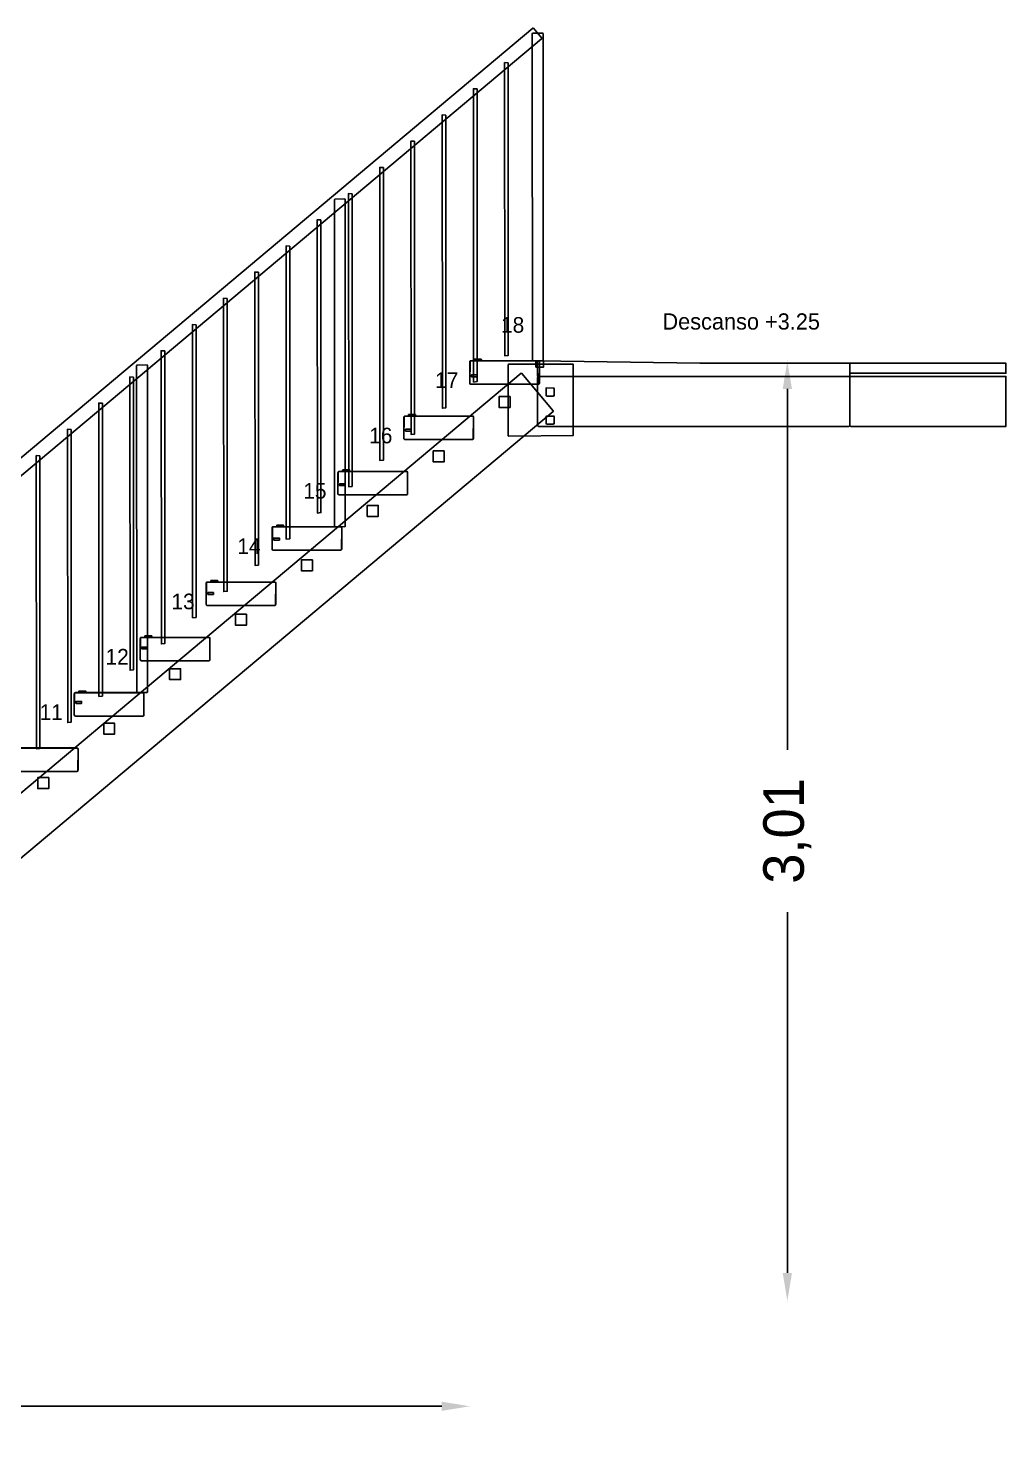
# Model space of a CAD drawing. Header units: metres. Extents: x 493 to 574.3, y -6.1 to 4.3.
# Drawn here: x 523.368 to 526.5, y -0.185 to 4.316 of the extents above; entities that cross this region are included whole.
import ezdxf

# ---------------------------------------------------------------- set-up
doc = ezdxf.new("R2010")
doc.units = ezdxf.units.M
for name, color, linetype in [('COTAS', 4, 'Continuous'), ('TEXTOS', 7, 'Continuous'), ('VISTA', 8, 'Continuous')]:
    doc.layers.add(name, color=color, linetype=linetype)
doc.dimstyles.get("Standard").update_dxf_attribs({"dimtxt": 2.5, "dimasz": 2.5, "dimexe": 1.25, "dimexo": 0.625, "dimtad": 1, "dimcen": 2.5, "dimazin": 3, "dimtfac": 1, "dimtmove": 0, "dimatfit": 3})

# ---------------------------------------------------------------- blocks, each defined once
blk = doc.blocks.new('_CLOSEDFILLED')
at = {"color": 0, "linetype": 'BYBLOCK'}
blk.add_solid([(-1, 0.164), (0, 0), (-1, -0.164)], dxfattribs=at)
blk = doc.blocks.new('*D3')
for p, q in [((525.8, 3.25), (525.8, 3.25)), ((525.8, 2.0036), (525.8, 3.16)), ((525.8, 0.3272), (525.8, 1.4836)), ((525.8, 0.2372), (525.8, 0.2372))]:
    blk.add_line(p, q)
at = {"layer": 'Defpoints'}
for p in [(525.8, 3.25), (525.8, 0.2372), (525.8, 0.2372)]:
    blk.add_point(p, dxfattribs=at)
at = {"layer": 'COTAS', "xscale": 0.09, "yscale": 0.09}
for p, rotation in [((525.8, 3.25), 90), ((525.8, 0.2372), 270)]:
    blk.add_blockref('_CLOSEDFILLED', p, dxfattribs=dict(at, rotation=rotation))
at = {"layer": 'COTAS', "insert": (525.8, 1.7436), "char_height": 0.13, "attachment_point": 5, "rotation": 90}
blk.add_mtext('3,01', dxfattribs=at)
blk = doc.blocks.new('*D4')
for p, q in [((521.194, -0.1), (521.194, -0.1)), ((521.284, -0.1), (522.7284, -0.1)), ((523.2484, -0.1), (524.6929, -0.1)), ((524.7829, -0.1), (524.7829, -0.1))]:
    blk.add_line(p, q)
at = {"layer": 'Defpoints'}
for p in [(521.194, -0.1), (521.194, -0.1), (524.7829, -0.1)]:
    blk.add_point(p, dxfattribs=at)
at = {"layer": 'COTAS', "xscale": 0.09, "yscale": 0.09, "rotation": 180}
blk.add_blockref('_CLOSEDFILLED', (521.194, -0.1), dxfattribs=at)
at = {"layer": 'COTAS', "xscale": 0.09, "yscale": 0.09}
blk.add_blockref('_CLOSEDFILLED', (524.7829, -0.1), dxfattribs=at)
at = {"layer": 'COTAS', "insert": (522.9884, -0.1), "char_height": 0.13, "attachment_point": 5}
blk.add_mtext('3,59', dxfattribs=at)

msp = doc.modelspace()

# ---------------------------------------------------------------- linework, layer by layer
at = {"layer": 'VISTA'}
for points in [[(524.9844, 4.3161), (524.9868, 4.3159), (525.0132, 4.284), (525.013, 4.2816), (521.2156, 1.0939), (521.2132, 1.0941), (521.1869, 1.1272), (524.9844, 4.3161)], [(524.9844, 4.3161), (524.9868, 4.3159), (525.0132, 4.284), (525.013, 4.2816), (521.2156, 1.0939), (521.2132, 1.0941), (521.1869, 1.1272), (524.9844, 4.3161)], [(524.9825, 4.2981), (524.9842, 4.2998), (525.0158, 4.3), (525.0175, 4.2983), (525.0175, 3.2517), (525.0158, 3.25), (524.9833, 3.2503), (524.9825, 4.2981)], [(524.9825, 4.2981), (524.9842, 4.2998), (525.0158, 4.3), (525.0175, 4.2983), (525.0175, 3.2517), (525.0158, 3.25), (524.9833, 3.2503), (524.9825, 4.2981)], [(524.906, 4.2051), (524.906, 3.2671), (524.895, 3.266), (524.8943, 4.2057), (524.906, 4.2051)], [(524.906, 4.2051), (524.906, 3.2671), (524.895, 3.266), (524.8943, 4.2057), (524.906, 4.2051)], [(524.806, 4.1212), (524.806, 3.1832), (524.795, 3.182), (524.7943, 4.1217), (524.806, 4.1212)], [(524.806, 4.1212), (524.806, 3.1832), (524.795, 3.182), (524.7943, 4.1217), (524.806, 4.1212)], [(524.706, 4.0372), (524.706, 3.0992), (524.695, 3.0981), (524.6943, 4.0378), (524.706, 4.0372)], [(524.706, 4.0372), (524.706, 3.0992), (524.695, 3.0981), (524.6943, 4.0378), (524.706, 4.0372)], [(524.606, 3.9533), (524.606, 3.0153), (524.595, 3.0141), (524.5943, 3.9538), (524.606, 3.9533)], [(524.606, 3.9533), (524.606, 3.0153), (524.595, 3.0141), (524.5943, 3.9538), (524.606, 3.9533)], [(524.506, 3.8693), (524.506, 2.9313), (524.495, 2.9302), (524.4943, 3.8699), (524.506, 3.8693)], [(524.506, 3.8693), (524.506, 2.9313), (524.495, 2.9302), (524.4943, 3.8699), (524.506, 3.8693)], [(524.406, 3.7854), (524.406, 2.8474), (524.395, 2.8462), (524.3943, 3.7859), (524.406, 3.7854)], [(524.406, 3.7854), (524.406, 2.8474), (524.395, 2.8462), (524.3943, 3.7859), (524.406, 3.7854)], [(524.3492, 3.7664), (524.3509, 3.7681), (524.3825, 3.7685), (524.3842, 3.7669), (524.3842, 2.7203), (524.3825, 2.7185), (524.35, 2.7186), (524.3492, 3.7664)], [(524.3492, 3.7664), (524.3509, 3.7681), (524.3825, 3.7685), (524.3842, 3.7669), (524.3842, 2.7203), (524.3825, 2.7185), (524.35, 2.7186), (524.3492, 3.7664)], [(524.306, 3.7014), (524.306, 2.7634), (524.295, 2.7623), (524.2943, 3.702), (524.306, 3.7014)], [(524.306, 3.7014), (524.306, 2.7634), (524.295, 2.7623), (524.2943, 3.702), (524.306, 3.7014)], [(524.206, 3.6175), (524.206, 2.6795), (524.195, 2.6784), (524.1943, 3.6181), (524.206, 3.6175)], [(524.206, 3.6175), (524.206, 2.6795), (524.195, 2.6784), (524.1943, 3.6181), (524.206, 3.6175)], [(524.106, 3.5336), (524.106, 2.5956), (524.095, 2.5944), (524.0943, 3.5341), (524.106, 3.5336)], [(524.106, 3.5336), (524.106, 2.5956), (524.095, 2.5944), (524.0943, 3.5341), (524.106, 3.5336)], [(524.006, 3.4496), (524.006, 2.5116), (523.995, 2.5105), (523.9943, 3.4502), (524.006, 3.4496)], [(524.006, 3.4496), (524.006, 2.5116), (523.995, 2.5105), (523.9943, 3.4502), (524.006, 3.4496)], [(523.906, 3.3657), (523.906, 2.4277), (523.895, 2.4265), (523.8943, 3.3662), (523.906, 3.3657)], [(523.906, 3.3657), (523.906, 2.4277), (523.895, 2.4265), (523.8943, 3.3662), (523.906, 3.3657)], [(523.806, 3.2817), (523.806, 2.3437), (523.795, 2.3426), (523.7943, 3.2823), (523.806, 3.2817)], [(523.806, 3.2817), (523.806, 2.3437), (523.795, 2.3426), (523.7943, 3.2823), (523.806, 3.2817)], [(524.7839, 3.176), (524.7837, 3.1762), (524.7835, 3.1765), (524.7832, 3.1775), (524.7829, 3.1785), (524.7829, 3.2125), (524.7829, 3.2465), (524.7832, 3.2475), (524.7835, 3.2485), (524.7837, 3.2488), (524.7839, 3.249), (524.7841, 3.2492), (524.7844, 3.2494), (524.7854, 3.2497), (524.7864, 3.25), (524.8944, 3.25), (525.0025, 3.25), (525.0035, 3.2497), (525.0045, 3.2494), (525.0048, 3.2492), (525.005, 3.249), (525.0052, 3.2488), (525.0054, 3.2485), (525.0057, 3.2475), (525.006, 3.2465), (525.006, 3.2125), (525.006, 3.1785), (525.0057, 3.1775), (525.0054, 3.1765), (525.0052, 3.1762), (525.005, 3.176), (525.0048, 3.1758), (525.0045, 3.1756), (525.0035, 3.1753), (525.0025, 3.175), (524.8944, 3.175), (524.7864, 3.175), (524.7854, 3.1753), (524.7844, 3.1756), (524.7841, 3.1758), (524.7839, 3.176)], [(525.0045, 3.2494), (525.006, 3.2465), (525.0054, 3.1765), (525.0025, 3.175), (524.7844, 3.1756), (524.7829, 3.1785), (524.7839, 3.249), (525.0045, 3.2494)], [(524.7846, 3.2483), (524.7846, 3.249), (524.7839, 3.2483), (524.7846, 3.2483)], [(524.7981, 3.2502), (524.7979, 3.2507), (524.7979, 3.2543), (524.7981, 3.2548), (524.7986, 3.255), (524.8192, 3.255), (524.8197, 3.2548), (524.8199, 3.2543), (524.8199, 3.2507), (524.8197, 3.2502), (524.8192, 3.25), (524.7986, 3.25), (524.7981, 3.2502)], [(524.7986, 3.255), (524.8199, 3.2543), (524.8192, 3.25), (524.7981, 3.2507), (524.7986, 3.255)], [(525.0195, 3.25), (525.0195, 3.23), (524.9945, 3.2299), (524.9945, 3.2499), (525.0195, 3.25)], [(525.0195, 3.23), (525.007, 3.23), (524.9945, 3.2299), (524.9945, 3.2399), (524.9945, 3.2499), (525.007, 3.25), (525.0195, 3.25), (525.0195, 3.24), (525.0195, 3.23)], [(525.9997, 3.2003), (525.999, 3.2), (525.001, 3.2), (525.0003, 3.2003), (525, 3.201), (525, 3.249), (525.0003, 3.2497), (525.001, 3.25), (525.52, 3.2422), (525.999, 3.2422), (525.9997, 3.2419), (526, 3.2412), (526, 3.201), (525.9997, 3.2003)], [(525.005, 3.2483), (525.0043, 3.249), (525.0043, 3.2483), (525.005, 3.2483)], [(526.001, 3.21), (526.0003, 3.2103), (526, 3.211), (526, 3.2412), (526.0003, 3.2419), (526.0011, 3.2422), (526.5, 3.2422), (526.5, 3.21), (526.001, 3.21)], [(524.9477, 3.2099), (524.9501, 3.2097), (525.0499, 3.0896), (525.0496, 3.0872), (521.2523, -0.0999), (521.2513, -0.1003), (521.2513, -0.1001), (521.2521, -0.0997), (521.2518, -0.0994), (521.2499, -0.0997), (521.1502, 0.0216), (524.9477, 3.2099)], [(524.9477, 3.2099), (524.9501, 3.2097), (525.0499, 3.0896), (525.0496, 3.0872), (521.2523, -0.0999), (521.2513, -0.1003), (521.2513, -0.1001), (521.2521, -0.0997), (521.2518, -0.0994), (521.2499, -0.0997), (521.1502, 0.0216), (524.9477, 3.2099)], [(523.706, 3.1978), (523.706, 2.2598), (523.695, 2.2586), (523.6943, 3.1983), (523.706, 3.1978)], [(523.706, 3.1978), (523.706, 2.2598), (523.695, 2.2586), (523.6943, 3.1983), (523.706, 3.1978)], [(523.7158, 3.2347), (523.7175, 3.2365), (523.7491, 3.2369), (523.7508, 3.2352), (523.7508, 2.1886), (523.7491, 2.1869), (523.7167, 2.1869), (523.7158, 3.2347)], [(523.7158, 3.2347), (523.7175, 3.2365), (523.7491, 3.2369), (523.7508, 3.2352), (523.7508, 2.1886), (523.7491, 2.1869), (523.7167, 2.1869), (523.7158, 3.2347)], [(524.8063, 3.205), (524.8063, 3.199), (524.7883, 3.199), (524.7883, 3.205), (524.8063, 3.205)], [(524.8063, 3.199), (524.7973, 3.199), (524.7883, 3.199), (524.7883, 3.202), (524.7883, 3.205), (524.7973, 3.205), (524.8063, 3.205), (524.8063, 3.202), (524.8063, 3.199)], [(524.9059, 3.2379), (524.908, 3.2388), (525.1141, 3.2391), (525.1141, 3.0109), (524.908, 3.0088), (524.9059, 3.0096), (524.9059, 3.2379)], [(524.9059, 3.2379), (524.908, 3.2388), (525.1141, 3.2391), (525.1141, 3.0109), (524.908, 3.0088), (524.9059, 3.0096), (524.9059, 3.2379)], [(524.9065, 3.2373), (524.9065, 3.2379), (524.9059, 3.2379), (524.9065, 3.2373)], [(524.9065, 3.2373), (524.9065, 3.2379), (524.9059, 3.2379), (524.9065, 3.2373)], [(525.0009, 3.0409), (525.0007, 3.0411), (525.0006, 3.0413), (525.0003, 3.0422), (525, 3.043), (525, 3.1231), (525, 3.197), (525.0003, 3.1979), (525.0006, 3.1987), (525.0007, 3.1989), (525.0009, 3.1991), (525.0011, 3.1993), (525.0013, 3.1994), (525.0022, 3.1997), (525.003, 3.2), (525.52, 3.2), (525.997, 3.2), (525.9979, 3.1997), (525.9987, 3.1994), (525.9989, 3.1993), (525.9991, 3.1991), (525.9993, 3.1989), (525.9994, 3.1987), (525.9997, 3.1979), (526, 3.197), (526, 3.1231), (526, 3.043), (525.9997, 3.0422), (525.9994, 3.0413), (525.9993, 3.0411), (525.9991, 3.0409), (525.9989, 3.0407), (525.9987, 3.0406), (525.9979, 3.0403), (525.997, 3.04), (525.52, 3.04), (525.003, 3.04), (525.0022, 3.0403), (525.0013, 3.0406), (525.0011, 3.0407), (525.0009, 3.0409)], [(525.1135, 3.2385), (525.1141, 3.2385), (525.1141, 3.2391), (525.1135, 3.2385)], [(525.1135, 3.2385), (525.1141, 3.2385), (525.1141, 3.2391), (525.1135, 3.2385)], [(526.0009, 3.0409), (526.0007, 3.0411), (526.0006, 3.0413), (526.0003, 3.0422), (526, 3.043), (526, 3.1231), (526, 3.197), (526.0003, 3.1979), (526.0006, 3.1987), (526.0007, 3.1989), (526.0009, 3.1991), (526.0011, 3.1993), (526.0013, 3.1994), (526.0022, 3.1997), (526.003, 3.2), (526.5, 3.2), (526.5, 3.04), (526.003, 3.04), (526.0022, 3.0403), (526.0013, 3.0406), (526.0011, 3.0407), (526.0009, 3.0409)], [(524.7846, 3.176), (524.7846, 3.1767), (524.7839, 3.1767), (524.7846, 3.176)], [(525.005, 3.1767), (525.0043, 3.1767), (525.0043, 3.176), (525.005, 3.1767)], [(525.0287, 3.1373), (525.027, 3.1387), (525.0273, 3.1623), (525.0277, 3.1613), (525.0287, 3.163), (525.0523, 3.1627), (525.0513, 3.1623), (525.053, 3.1613), (525.0527, 3.1377), (525.0523, 3.1387), (525.0513, 3.137), (525.0287, 3.137), (525.0287, 3.1373)], [(525.0287, 3.1373), (525.027, 3.1387), (525.0273, 3.1623), (525.0277, 3.1613), (525.0287, 3.163), (525.0523, 3.1627), (525.0513, 3.1623), (525.053, 3.1613), (525.0527, 3.1377), (525.0523, 3.1387), (525.0513, 3.137), (525.0287, 3.137), (525.0287, 3.1373)], [(523.606, 3.1138), (523.606, 2.1758), (523.595, 2.1747), (523.5943, 3.1144), (523.606, 3.1138)], [(523.606, 3.1138), (523.606, 2.1758), (523.595, 2.1747), (523.5943, 3.1144), (523.606, 3.1138)], [(524.9119, 3.1355), (524.9119, 3.1005), (524.8769, 3.1005), (524.8769, 3.1355), (524.9119, 3.1355)], [(524.9119, 3.1005), (524.8944, 3.1005), (524.8769, 3.1005), (524.8769, 3.118), (524.8769, 3.1355), (524.8944, 3.1355), (524.9119, 3.1355), (524.9119, 3.118), (524.9119, 3.1005)], [(524.5728, 2.9988), (524.5726, 2.999), (524.5724, 2.9993), (524.5721, 3.0003), (524.5718, 3.0013), (524.5718, 3.0353), (524.5718, 3.0693), (524.5721, 3.0703), (524.5724, 3.0713), (524.5726, 3.0715), (524.5728, 3.0718), (524.573, 3.0719), (524.5733, 3.0721), (524.5743, 3.0725), (524.5753, 3.0728), (524.6833, 3.0728), (524.7914, 3.0728), (524.7924, 3.0725), (524.7934, 3.0721), (524.7936, 3.0719), (524.7939, 3.0718), (524.7941, 3.0715), (524.7942, 3.0713), (524.7946, 3.0703), (524.7949, 3.0693), (524.7949, 3.0353), (524.7949, 3.0013), (524.7946, 3.0003), (524.7942, 2.9993), (524.7941, 2.999), (524.7939, 2.9988), (524.7936, 2.9986), (524.7934, 2.9984), (524.7924, 2.9981), (524.7914, 2.9978), (524.6833, 2.9978), (524.5753, 2.9978), (524.5743, 2.9981), (524.5733, 2.9984), (524.573, 2.9986), (524.5728, 2.9988)], [(524.7934, 3.0721), (524.7949, 3.0693), (524.7942, 2.9993), (524.7914, 2.9978), (524.5733, 2.9984), (524.5718, 3.0013), (524.5728, 3.0718), (524.7934, 3.0721)], [(524.5735, 3.071), (524.5735, 3.0717), (524.5728, 3.071), (524.5735, 3.071)], [(524.587, 3.073), (524.5868, 3.0735), (524.5868, 3.0771), (524.587, 3.0776), (524.5875, 3.0778), (524.6081, 3.0778), (524.6086, 3.0776), (524.6088, 3.0771), (524.6088, 3.0735), (524.6086, 3.073), (524.6081, 3.0728), (524.5875, 3.0728), (524.587, 3.073)], [(524.5875, 3.0778), (524.6088, 3.0771), (524.6081, 3.0728), (524.587, 3.0735), (524.5875, 3.0778)], [(524.7939, 3.071), (524.7931, 3.0717), (524.7931, 3.071), (524.7939, 3.071)], [(525.0287, 3.0473), (525.027, 3.0487), (525.0273, 3.0723), (525.0277, 3.0713), (525.0287, 3.073), (525.0523, 3.0727), (525.0513, 3.0723), (525.053, 3.0713), (525.0527, 3.0477), (525.0523, 3.0487), (525.0513, 3.047), (525.0287, 3.047), (525.0287, 3.0473)], [(525.0287, 3.0473), (525.027, 3.0487), (525.0273, 3.0723), (525.0277, 3.0713), (525.0287, 3.073), (525.0523, 3.0727), (525.0513, 3.0723), (525.053, 3.0713), (525.0527, 3.0477), (525.0523, 3.0487), (525.0513, 3.047), (525.0287, 3.047), (525.0287, 3.0473)], [(523.506, 3.0299), (523.506, 2.0919), (523.495, 2.0907), (523.4943, 3.0304), (523.506, 3.0299)], [(523.506, 3.0299), (523.506, 2.0919), (523.495, 2.0907), (523.4943, 3.0304), (523.506, 3.0299)], [(524.5952, 3.0306), (524.5952, 3.0246), (524.5772, 3.0246), (524.5772, 3.0306), (524.5952, 3.0306)], [(524.5952, 3.0246), (524.5862, 3.0246), (524.5772, 3.0246), (524.5772, 3.0276), (524.5772, 3.0306), (524.5862, 3.0306), (524.5952, 3.0306), (524.5952, 3.0276), (524.5952, 3.0246)], [(524.5735, 2.9988), (524.5735, 2.9995), (524.5728, 2.9995), (524.5735, 2.9988)], [(524.7939, 2.9995), (524.7931, 2.9995), (524.7931, 2.9988), (524.7939, 2.9995)], [(524.9065, 3.0103), (524.9059, 3.0103), (524.9059, 3.0096), (524.9065, 3.0103)], [(524.9065, 3.0103), (524.9059, 3.0103), (524.9059, 3.0096), (524.9065, 3.0103)], [(525.1135, 3.0115), (525.1135, 3.0109), (525.1141, 3.0109), (525.1135, 3.0115)], [(525.1135, 3.0115), (525.1135, 3.0109), (525.1141, 3.0109), (525.1135, 3.0115)], [(523.406, 2.9459), (523.406, 2.0079), (523.395, 2.0068), (523.3943, 2.9465), (523.406, 2.9459)], [(523.406, 2.9459), (523.406, 2.0079), (523.395, 2.0068), (523.3943, 2.9465), (523.406, 2.9459)], [(524.7008, 2.9611), (524.7008, 2.9261), (524.6658, 2.9261), (524.6658, 2.9611), (524.7008, 2.9611)], [(524.7008, 2.9261), (524.6833, 2.9261), (524.6658, 2.9261), (524.6658, 2.9436), (524.6658, 2.9611), (524.6833, 2.9611), (524.7008, 2.9611), (524.7008, 2.9436), (524.7008, 2.9261)], [(524.3617, 2.8216), (524.3615, 2.8218), (524.3613, 2.822), (524.361, 2.823), (524.3607, 2.8241), (524.3607, 2.8581), (524.3607, 2.8921), (524.361, 2.8931), (524.3613, 2.8941), (524.3615, 2.8943), (524.3617, 2.8945), (524.3619, 2.8947), (524.3621, 2.8949), (524.3632, 2.8952), (524.3642, 2.8956), (524.4722, 2.8956), (524.5803, 2.8956), (524.5813, 2.8952), (524.5823, 2.8949), (524.5825, 2.8947), (524.5828, 2.8945), (524.5829, 2.8943), (524.5831, 2.8941), (524.5835, 2.8931), (524.5838, 2.8921), (524.5838, 2.8581), (524.5838, 2.8241), (524.5835, 2.823), (524.5831, 2.822), (524.5829, 2.8218), (524.5828, 2.8216), (524.5825, 2.8214), (524.5823, 2.8212), (524.5813, 2.8209), (524.5803, 2.8206), (524.4722, 2.8206), (524.3642, 2.8206), (524.3632, 2.8209), (524.3621, 2.8212), (524.3619, 2.8214), (524.3617, 2.8216)], [(524.5823, 2.8949), (524.5838, 2.8921), (524.5831, 2.822), (524.5803, 2.8206), (524.3621, 2.8212), (524.3613, 2.822), (524.3607, 2.8241), (524.3617, 2.8945), (524.5823, 2.8949)], [(524.3624, 2.8938), (524.3624, 2.8945), (524.3617, 2.8938), (524.3624, 2.8938)], [(524.3759, 2.8958), (524.3757, 2.8963), (524.3757, 2.8999), (524.3759, 2.9004), (524.3764, 2.9006), (524.397, 2.9006), (524.3975, 2.9004), (524.3977, 2.8999), (524.3977, 2.8963), (524.3975, 2.8958), (524.397, 2.8956), (524.3764, 2.8956), (524.3759, 2.8958)], [(524.3764, 2.9006), (524.3977, 2.8999), (524.397, 2.8956), (524.3759, 2.8963), (524.3764, 2.9006)], [(524.5827, 2.8938), (524.582, 2.8945), (524.582, 2.8938), (524.5827, 2.8938)], [(524.3841, 2.8561), (524.3841, 2.8501), (524.3661, 2.8501), (524.3661, 2.8561), (524.3841, 2.8561)], [(524.3841, 2.8501), (524.3751, 2.8501), (524.3661, 2.8501), (524.3661, 2.8531), (524.3661, 2.8561), (524.3751, 2.8561), (524.3841, 2.8561), (524.3841, 2.8531), (524.3841, 2.8501)], [(524.3624, 2.8216), (524.3624, 2.8223), (524.3617, 2.8223), (524.3624, 2.8216)], [(524.3617, 2.8219), (524.362, 2.8218), (524.3617, 2.8219), (524.3617, 2.8219)], [(524.5827, 2.8223), (524.582, 2.8223), (524.582, 2.8216), (524.5827, 2.8223)], [(524.4897, 2.7866), (524.4897, 2.7516), (524.4547, 2.7516), (524.4547, 2.7866), (524.4897, 2.7866)], [(524.4897, 2.7516), (524.4722, 2.7516), (524.4547, 2.7516), (524.4547, 2.7691), (524.4547, 2.7866), (524.4722, 2.7866), (524.4897, 2.7866), (524.4897, 2.7691), (524.4897, 2.7516)], [(524.1506, 2.6444), (524.1504, 2.6446), (524.1502, 2.6448), (524.1499, 2.6458), (524.1496, 2.6468), (524.1496, 2.6808), (524.1496, 2.7148), (524.1499, 2.7158), (524.1502, 2.7169), (524.1504, 2.7171), (524.1506, 2.7173), (524.1508, 2.7175), (524.151, 2.7177), (524.152, 2.718), (524.1531, 2.7183), (524.2611, 2.7183), (524.3692, 2.7183), (524.3702, 2.718), (524.3712, 2.7177), (524.3714, 2.7175), (524.3716, 2.7173), (524.3718, 2.7171), (524.372, 2.7169), (524.3723, 2.7158), (524.3727, 2.7148), (524.3727, 2.6808), (524.3727, 2.6468), (524.3723, 2.6458), (524.372, 2.6448), (524.3718, 2.6446), (524.3716, 2.6444), (524.3714, 2.6442), (524.3712, 2.644), (524.3702, 2.6437), (524.3692, 2.6433), (524.2611, 2.6433), (524.1531, 2.6433), (524.152, 2.6437), (524.151, 2.644), (524.1508, 2.6442), (524.1506, 2.6444)], [(524.3712, 2.7177), (524.3727, 2.7148), (524.372, 2.6448), (524.3692, 2.6433), (524.151, 2.644), (524.1496, 2.6468), (524.1506, 2.7173), (524.3712, 2.7177)], [(524.1513, 2.7166), (524.1513, 2.7173), (524.1506, 2.7166), (524.1513, 2.7166)], [(524.1648, 2.7185), (524.1646, 2.719), (524.1646, 2.7226), (524.1648, 2.7231), (524.1653, 2.7233), (524.1859, 2.7233), (524.1864, 2.7231), (524.1866, 2.7226), (524.1866, 2.719), (524.1864, 2.7185), (524.1859, 2.7183), (524.1653, 2.7183), (524.1648, 2.7185)], [(524.1653, 2.7233), (524.1866, 2.7226), (524.1859, 2.7183), (524.1648, 2.719), (524.1653, 2.7233)], [(524.3716, 2.7166), (524.3709, 2.7173), (524.3709, 2.7166), (524.3716, 2.7166)], [(524.173, 2.6817), (524.173, 2.6757), (524.155, 2.6757), (524.155, 2.6817), (524.173, 2.6817)], [(524.173, 2.6757), (524.164, 2.6757), (524.155, 2.6757), (524.155, 2.6787), (524.155, 2.6817), (524.164, 2.6817), (524.173, 2.6817), (524.173, 2.6787), (524.173, 2.6757)], [(524.1513, 2.6444), (524.1513, 2.6451), (524.1506, 2.6451), (524.1513, 2.6444)], [(524.2786, 2.6122), (524.2786, 2.5772), (524.2436, 2.5772), (524.2436, 2.6122), (524.2786, 2.6122)], [(524.2786, 2.5772), (524.2611, 2.5772), (524.2436, 2.5772), (524.2436, 2.5947), (524.2436, 2.6122), (524.2611, 2.6122), (524.2786, 2.6122), (524.2786, 2.5947), (524.2786, 2.5772)], [(524.3716, 2.6451), (524.3709, 2.6451), (524.3709, 2.6444), (524.3716, 2.6451)], [(523.9395, 2.4671), (523.9393, 2.4674), (523.9391, 2.4676), (523.9388, 2.4686), (523.9384, 2.4696), (523.9384, 2.5036), (523.9384, 2.5376), (523.9388, 2.5386), (523.9391, 2.5396), (523.9393, 2.5399), (523.9395, 2.5401), (523.9397, 2.5403), (523.9399, 2.5405), (523.9409, 2.5408), (523.9419, 2.5411), (524.05, 2.5411), (524.1581, 2.5411), (524.1591, 2.5408), (524.1601, 2.5405), (524.1603, 2.5403), (524.1605, 2.5401), (524.1607, 2.5399), (524.1609, 2.5396), (524.1612, 2.5386), (524.1616, 2.5376), (524.1616, 2.5036), (524.1616, 2.4696), (524.1612, 2.4686), (524.1609, 2.4676), (524.1607, 2.4674), (524.1605, 2.4671), (524.1603, 2.4669), (524.1601, 2.4668), (524.1591, 2.4664), (524.1581, 2.4661), (524.05, 2.4661), (523.9419, 2.4661), (523.9409, 2.4664), (523.9399, 2.4668), (523.9397, 2.4669), (523.9395, 2.4671)], [(524.1601, 2.5405), (524.1616, 2.5376), (524.1609, 2.4676), (524.1581, 2.4661), (523.9399, 2.4668), (523.9391, 2.4676), (523.9384, 2.4696), (523.9395, 2.5401), (524.1601, 2.5405)], [(523.9402, 2.5394), (523.9402, 2.5401), (523.9395, 2.5394), (523.9402, 2.5394)], [(523.9537, 2.5413), (523.9534, 2.5418), (523.9534, 2.5454), (523.9537, 2.5459), (523.9541, 2.5461), (523.9747, 2.5461), (523.9752, 2.5459), (523.9754, 2.5454), (523.9754, 2.5418), (523.9752, 2.5413), (523.9747, 2.5411), (523.9541, 2.5411), (523.9537, 2.5413)], [(523.9541, 2.5461), (523.9754, 2.5454), (523.9747, 2.5411), (523.9537, 2.5418), (523.9541, 2.5461)], [(524.1605, 2.5394), (524.1598, 2.5401), (524.1598, 2.5394), (524.1605, 2.5394)], [(523.9619, 2.5072), (523.9619, 2.5012), (523.9439, 2.5012), (523.9439, 2.5072), (523.9619, 2.5072)], [(523.9619, 2.5012), (523.9529, 2.5012), (523.9439, 2.5012), (523.9439, 2.5042), (523.9439, 2.5072), (523.9529, 2.5072), (523.9619, 2.5072), (523.9619, 2.5042), (523.9619, 2.5012)], [(523.9402, 2.4671), (523.9402, 2.4679), (523.9395, 2.4679), (523.9402, 2.4671)], [(523.9395, 2.4675), (523.9397, 2.4674), (523.9395, 2.4675), (523.9395, 2.4675)], [(524.0675, 2.4377), (524.0675, 2.4027), (524.0325, 2.4027), (524.0325, 2.4377), (524.0675, 2.4377)], [(524.0675, 2.4027), (524.05, 2.4027), (524.0325, 2.4027), (524.0325, 2.4202), (524.0325, 2.4377), (524.05, 2.4377), (524.0675, 2.4377), (524.0675, 2.4202), (524.0675, 2.4027)], [(524.1605, 2.4679), (524.1598, 2.4679), (524.1598, 2.4671), (524.1605, 2.4679)], [(523.7284, 2.2899), (523.7282, 2.2901), (523.728, 2.2904), (523.7277, 2.2914), (523.7273, 2.2924), (523.7273, 2.3264), (523.7273, 2.3604), (523.7277, 2.3614), (523.728, 2.3624), (523.7282, 2.3626), (523.7284, 2.3629), (523.7286, 2.3631), (523.7288, 2.3632), (523.7298, 2.3636), (523.7308, 2.3639), (523.8389, 2.3639), (523.9469, 2.3639), (523.948, 2.3636), (523.949, 2.3632), (523.9492, 2.3631), (523.9494, 2.3629), (523.9496, 2.3626), (523.9498, 2.3624), (523.9501, 2.3614), (523.9504, 2.3604), (523.9504, 2.3264), (523.9504, 2.2924), (523.9501, 2.2914), (523.9498, 2.2904), (523.9496, 2.2901), (523.9494, 2.2899), (523.9492, 2.2897), (523.949, 2.2895), (523.948, 2.2892), (523.9469, 2.2889), (523.8389, 2.2889), (523.7308, 2.2889), (523.7298, 2.2892), (523.7288, 2.2895), (523.7286, 2.2897), (523.7284, 2.2899)], [(523.949, 2.3632), (523.9504, 2.3604), (523.9498, 2.2904), (523.9469, 2.2889), (523.7288, 2.2895), (523.7273, 2.2924), (523.7284, 2.3629), (523.949, 2.3632)], [(523.7291, 2.3621), (523.7291, 2.3629), (523.7284, 2.3621), (523.7291, 2.3621)], [(523.7425, 2.3641), (523.7423, 2.3646), (523.7423, 2.3682), (523.7425, 2.3687), (523.743, 2.3689), (523.7636, 2.3689), (523.7641, 2.3687), (523.7643, 2.3682), (523.7643, 2.3646), (523.7641, 2.3641), (523.7636, 2.3639), (523.743, 2.3639), (523.7425, 2.3641)], [(523.743, 2.3689), (523.7643, 2.3682), (523.7636, 2.3639), (523.7425, 2.3646), (523.743, 2.3689)], [(523.9494, 2.3621), (523.9487, 2.3629), (523.9487, 2.3621), (523.9494, 2.3621)], [(523.7508, 2.3328), (523.7508, 2.3268), (523.7328, 2.3268), (523.7328, 2.3328), (523.7508, 2.3328)], [(523.7508, 2.3268), (523.7418, 2.3268), (523.7328, 2.3268), (523.7328, 2.3298), (523.7328, 2.3328), (523.7418, 2.3328), (523.7508, 2.3328), (523.7508, 2.3298), (523.7508, 2.3268)], [(523.7291, 2.2899), (523.7291, 2.2906), (523.7284, 2.2906), (523.7291, 2.2899)], [(523.8564, 2.2633), (523.8564, 2.2283), (523.8214, 2.2283), (523.8214, 2.2633), (523.8564, 2.2633)], [(523.8564, 2.2283), (523.8389, 2.2283), (523.8214, 2.2283), (523.8214, 2.2458), (523.8214, 2.2633), (523.8389, 2.2633), (523.8564, 2.2633), (523.8564, 2.2458), (523.8564, 2.2283)], [(523.9494, 2.2906), (523.9487, 2.2906), (523.9487, 2.2899), (523.9494, 2.2906)], [(523.5172, 2.1127), (523.5171, 2.1129), (523.5169, 2.1131), (523.5165, 2.1142), (523.5162, 2.1152), (523.5162, 2.1492), (523.5162, 2.1832), (523.5165, 2.1842), (523.5169, 2.1852), (523.5171, 2.1854), (523.5172, 2.1856), (523.5175, 2.1858), (523.5177, 2.186), (523.5187, 2.1863), (523.5197, 2.1867), (523.6278, 2.1867), (523.7358, 2.1867), (523.7368, 2.1863), (523.7379, 2.186), (523.7381, 2.1858), (523.7383, 2.1856), (523.7385, 2.1854), (523.7387, 2.1852), (523.739, 2.1842), (523.7393, 2.1832), (523.7393, 2.1492), (523.7393, 2.1152), (523.739, 2.1142), (523.7387, 2.1131), (523.7385, 2.1129), (523.7383, 2.1127), (523.7381, 2.1125), (523.7379, 2.1123), (523.7368, 2.112), (523.7358, 2.1117), (523.6278, 2.1117), (523.5197, 2.1117), (523.5187, 2.112), (523.5177, 2.1123), (523.5175, 2.1125), (523.5172, 2.1127)], [(523.7379, 2.186), (523.7393, 2.1832), (523.7387, 2.1131), (523.7358, 2.1117), (523.5177, 2.1123), (523.5162, 2.1152), (523.5172, 2.1856), (523.7379, 2.186)], [(523.518, 2.1849), (523.518, 2.1856), (523.5173, 2.1849), (523.518, 2.1849)], [(523.5314, 2.1869), (523.5312, 2.1874), (523.5312, 2.191), (523.5314, 2.1915), (523.5319, 2.1917), (523.5525, 2.1917), (523.553, 2.1915), (523.5532, 2.191), (523.5532, 2.1874), (523.553, 2.1869), (523.5525, 2.1867), (523.5319, 2.1867), (523.5314, 2.1869)], [(523.5319, 2.1917), (523.5532, 2.191), (523.5525, 2.1867), (523.5314, 2.1874), (523.5319, 2.1917)], [(523.7383, 2.1849), (523.7376, 2.1856), (523.7376, 2.1849), (523.7383, 2.1849)], [(523.5397, 2.1583), (523.5397, 2.1523), (523.5217, 2.1523), (523.5217, 2.1583), (523.5397, 2.1583)], [(523.5397, 2.1523), (523.5307, 2.1523), (523.5217, 2.1523), (523.5217, 2.1553), (523.5217, 2.1583), (523.5307, 2.1583), (523.5397, 2.1583), (523.5397, 2.1553), (523.5397, 2.1523)], [(523.518, 2.1127), (523.518, 2.1134), (523.5173, 2.1134), (523.518, 2.1127)], [(523.6453, 2.0888), (523.6453, 2.0538), (523.6103, 2.0538), (523.6103, 2.0888), (523.6453, 2.0888)], [(523.6453, 2.0538), (523.6278, 2.0538), (523.6103, 2.0538), (523.6103, 2.0713), (523.6103, 2.0888), (523.6278, 2.0888), (523.6453, 2.0888), (523.6453, 2.0713), (523.6453, 2.0538)], [(523.7383, 2.1134), (523.7376, 2.1134), (523.7376, 2.1127), (523.7383, 2.1134)], [(523.5267, 2.0088), (523.5282, 2.0059), (523.5276, 1.9359), (523.5247, 1.9344), (523.3066, 1.9351), (523.3051, 1.9379), (523.3061, 2.0084), (523.5267, 2.0088)], [(523.5272, 2.0077), (523.5265, 2.0084), (523.5265, 2.0077), (523.5272, 2.0077)], [(523.5272, 1.9362), (523.5265, 1.9362), (523.5265, 1.9355), (523.5272, 1.9362)], [(523.4342, 1.9144), (523.4342, 1.8794), (523.3992, 1.8794), (523.3992, 1.9144), (523.4342, 1.9144)], [(523.4342, 1.8794), (523.4167, 1.8794), (523.3992, 1.8794), (523.3992, 1.8969), (523.3992, 1.9144), (523.4167, 1.9144), (523.4342, 1.9144), (523.4342, 1.8969), (523.4342, 1.8794)]]:
    msp.add_lwpolyline(points, close=True, dxfattribs=at)
msp.add_lwpolyline([(523.3086, 2.0094), (523.4167, 2.0094), (523.5247, 2.0094), (523.5257, 2.0091), (523.5267, 2.0088), (523.527, 2.0086), (523.5272, 2.0084), (523.5274, 2.0082), (523.5276, 2.008), (523.5279, 2.007), (523.5282, 2.0059), (523.5282, 1.9719), (523.5282, 1.9379), (523.5279, 1.9369), (523.5276, 1.9359), (523.5274, 1.9357), (523.5272, 1.9355), (523.527, 1.9353), (523.5267, 1.9351), (523.5257, 1.9348), (523.5247, 1.9344), (523.4167, 1.9344), (523.3086, 1.9344)], dxfattribs=at)

# ---------------------------------------------------------------- texts
at = {"layer": 'TEXTOS'}
for s, height, p in [('18', 0.05, (524.8829, 3.34)), ('Descanso +3.25', 0.052, (525.4, 3.35)), ('17', 0.05, (524.6718, 3.1628)), ('16', 0.05, (524.4607, 2.9856)), ('15', 0.05, (524.2496, 2.8083)), ('14', 0.05, (524.0384, 2.6311)), ('13', 0.05, (523.8273, 2.4539)), ('12', 0.05, (523.6162, 2.2767)), ('11', 0.05, (523.4051, 2.0994))]:
    msp.add_text(s, height=height, dxfattribs=at).set_placement(p)

# ---------------------------------------------------------------- dimensions: what is measured, and where the dimension line sits
at = {"layer": 'COTAS'}
dim = msp.add_linear_dim(base=(525.8, 0.2372), p1=(525.8, 0.2372), p2=(525.8, 3.25), angle=90, dimstyle='Standard', override={"dimtxt": 0.13, "dimasz": 0.09}, dxfattribs=at)
dim.commit()
dim.dimension.update_dxf_attribs({"geometry": '*D3', "text_midpoint": (525.8, 1.7436)})
dim = msp.add_linear_dim(base=(521.194, -0.1), p1=(521.194, -0.1), p2=(524.7829, -0.1), dimstyle='Standard', override={"dimtxt": 0.13, "dimasz": 0.09}, dxfattribs=at)
dim.commit()
dim.dimension.update_dxf_attribs({"geometry": '*D4', "text_midpoint": (522.9884, -0.1)})

doc.saveas('drawing.dxf')
